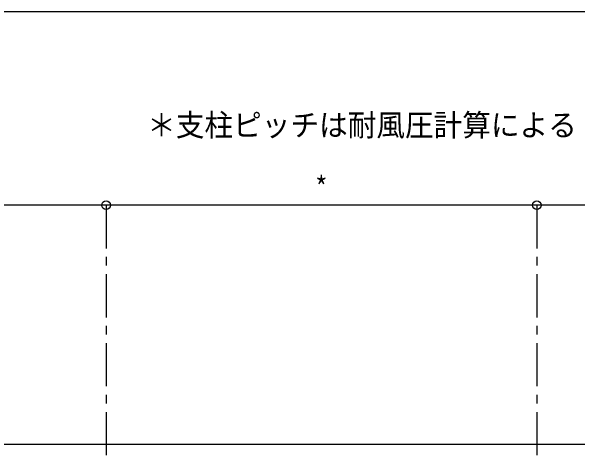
# Model space of a CAD drawing. Units: millimetres at full size, sheet at 1:5; details may follow other scales. Extents: x -1050 to 1050, y -742 to 742.
# Drawn here: x 297.5 to 626.2, y 426.5 to 682.5 of the extents above; entities that cross this region are included whole.
import ezdxf
from ezdxf.enums import TextEntityAlignment as Align

# ---------------------------------------------------------------- set-up
doc = ezdxf.new("R2010")
doc.units = ezdxf.units.MM
doc.header["$LTSCALE"] = 5
doc.linetypes.add('CHAIN1', pattern=[8, 5, -1, 1, -1])
doc.layers.add('0-9_文字', color=3, linetype='Continuous', lineweight=20)
doc.layers.add('1-5_図枠1_1', color=7, linetype='Continuous')
doc.layers.add('1-6_姿図', color=7, linetype='Continuous')
doc.styles.add('ＭＳ ゴシック', font='')
doc.styles.get('ＭＳ ゴシック').set_extended_font_data('MS Gothic')

# ---------------------------------------------------------------- blocks, each defined once
blk = doc.blocks.new('dimension_origin')
at = {"color": 0, "linetype": 'Continuous', "lineweight": -2}
blk.add_circle((0, 0), 1.25, dxfattribs=at)

msp = doc.modelspace()

# ---------------------------------------------------------------- linework, layer by layer
at = {"layer": '1-5_図枠1_1'}
msp.add_line((-990, 682.5), (703.535, 682.5), dxfattribs=at)
at = {"layer": '1-6_姿図'}
for p, q in [((352.5, 570), (102.5, 570)), ((602.5, 570), (352.5, 570)), ((852.5, 570), (602.5, 570)), ((872.5, 431.25), (-90, 431.25))]:
    msp.add_line(p, q, dxfattribs=at)
at = {"layer": '1-6_姿図', "linetype": 'CHAIN1'}
for p, q in [((352.5, 570), (352.5, 120)), ((602.5, 570), (602.5, 120))]:
    msp.add_line(p, q, dxfattribs=at)

# ---------------------------------------------------------------- block references
at = {"layer": '1-6_姿図', "xscale": 2, "yscale": 2, "rotation": 180}
for p in [(352.5, 570), (602.5, 570)]:
    msp.add_blockref('dimension_origin', p, dxfattribs=at)
at = {"layer": '1-6_姿図', "xscale": 2, "yscale": 2}
for p in [(352.5, 570), (602.5, 570)]:
    msp.add_blockref('dimension_origin', p, dxfattribs=at)

# ---------------------------------------------------------------- texts
at = {"layer": '0-9_文字', "style": 'ＭＳ ゴシック', "width": 0.95}
msp.add_text('＊支柱ピッチは耐風圧計算による', height=12.83, dxfattribs=at).set_placement((376.373, 606.251), align=Align.BOTTOM_LEFT)
at = {"layer": '1-6_姿図', "style": 'ＭＳ ゴシック', "width": 0.85}
msp.add_text('*', height=12.83, dxfattribs=at).set_placement((473.75, 570), align=Align.BOTTOM_LEFT)

doc.saveas('drawing.dxf')
